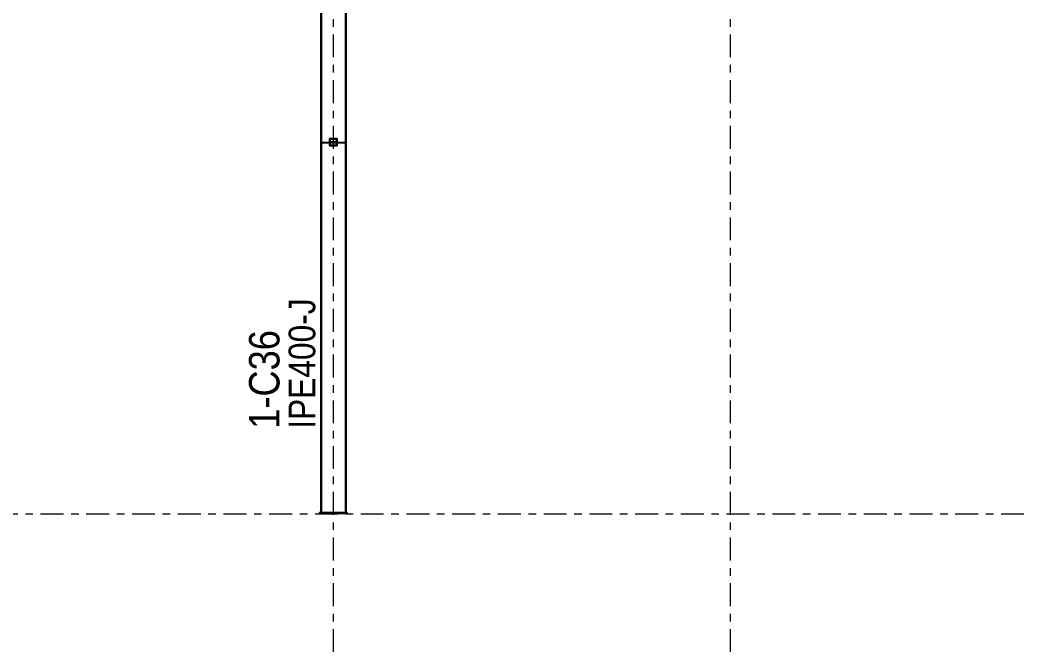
# Model space of a CAD drawing. Header units: millimetres. Extents: x -65 to 757, y -38 to 536.
# Drawn here: x 306.6 to 438.1, y 370.5 to 453.4 of the extents above; entities that cross this region are included whole.
import ezdxf

# ---------------------------------------------------------------- set-up
doc = ezdxf.new("R2010")
doc.units = ezdxf.units.MM
for name, pattern in [('XKITLINE00', [0]), ('XKITLINE02', [4, 2, -2]), ('XKITLINE03', [6, 3, -1, 1, -1])]:
    doc.linetypes.add(name, pattern=pattern)
for name, color, linetype, lineweight in [('Part', 2, 'Continuous', 0), ('PartMark', 7, 'Continuous', 0), ('S-grid', 1, 'Continuous', 0)]:
    doc.layers.add(name, color=color, linetype=linetype, lineweight=lineweight)
doc.styles.add('ARIAL', font='ARIAL.TTF')

# ---------------------------------------------------------------- blocks, each defined once
blk = doc.blocks.new('*A435')
at = {"layer": 'Part'}
h = blk.add_hatch(color=3, dxfattribs=at)
h.paths.add_polyline_path([(347.26, 436.95), (347.26, 437.78), (348.09, 437.78), (348.09, 436.95)], flags=17)
h.paths.add_polyline_path([(347.29, 437.75), (347.29, 436.98), (348.06, 436.98), (348.06, 437.75)])
blk = doc.blocks.new('*A1548')
at = {"layer": 'S-grid', "color": 1, "linetype": 'XKITLINE03', "lineweight": 0}
blk.add_line((57.27, 388.62), (572.49, 388.62), dxfattribs=at)
blk = doc.blocks.new('*A1585')
at = {"layer": 'Part', "color": 7, "linetype": 'XKITLINE02', "lineweight": 0}
for p, q in [((347.18, 437.41), (347.18, 437.32)), ((348.18, 437.41), (347.18, 437.41)), ((347.18, 437.32), (348.18, 437.32)), ((348.18, 437.32), (348.18, 437.41))]:
    blk.add_line(p, q, dxfattribs=at)
blk = doc.blocks.new('*A1790')
at = {"layer": 'S-grid', "color": 1, "linetype": 'XKITLINE03', "lineweight": 0}
blk.add_line((347.68, 370.5), (347.68, 512.16), dxfattribs=at)
at = {"layer": 'S-grid', "color": 3, "style": 'ARIAL', "width": 0.85}
blk.add_text('T', height=3, dxfattribs=at).set_placement((346.46, 513.16))
blk = doc.blocks.new('*A1791')
at = {"layer": 'S-grid', "color": 1, "linetype": 'XKITLINE03', "lineweight": 0}
blk.add_line((399.76, 370.5), (399.76, 512.16), dxfattribs=at)
at = {"layer": 'S-grid', "color": 3, "style": 'ARIAL', "width": 0.85}
blk.add_text('T1', height=3, dxfattribs=at).set_placement((397.43, 513.16))
blk = doc.blocks.new('*A1829')
at = {"layer": 'Part', "color": 7, "linetype": 'XKITLINE02', "lineweight": 0}
for p, q in [((347.18, 437.87), (348.18, 437.87)), ((347.18, 436.87), (347.18, 437.87)), ((348.18, 436.87), (347.18, 436.87)), ((348.18, 437.87), (348.18, 436.87))]:
    blk.add_line(p, q, dxfattribs=at)
blk = doc.blocks.new('*A1831')
at = {"layer": 'Part', "color": 2, "linetype": 'XKITLINE00', "lineweight": 0}
for p, q in [((346.01, 486.31), (349.34, 486.31)), ((346.12, 486.31), (346.12, 437.32)), ((349.24, 486.31), (349.24, 437.32)), ((346.01, 474.97), (346.01, 388.78)), ((349.34, 474.97), (349.34, 388.78)), ((346.12, 437.24), (346.12, 388.78)), ((349.24, 437.24), (349.24, 388.78))]:
    blk.add_line(p, q, dxfattribs=at)
at = {"layer": 'Part', "color": 7, "linetype": 'XKITLINE02', "lineweight": 0}
for p, q in [((346.01, 474.97), (346.01, 486.31)), ((349.34, 486.31), (349.34, 474.97)), ((346.12, 437.32), (346.12, 437.24)), ((349.24, 437.32), (349.24, 437.24)), ((349.34, 388.78), (346.01, 388.78))]:
    blk.add_line(p, q, dxfattribs=at)
blk = doc.blocks.new('*A1863')
at = {"layer": 'Part', "color": 7, "linetype": 'XKITLINE02', "lineweight": 0}
for p, q in [((348.09, 437.78), (347.26, 437.78)), ((347.26, 437.78), (347.26, 436.95)), ((347.26, 436.95), (348.09, 436.95)), ((347.29, 436.98), (347.29, 437.75)), ((347.29, 437.75), (348.06, 437.75)), ((348.06, 436.98), (347.29, 436.98)), ((348.06, 437.75), (348.06, 436.98)), ((348.09, 436.95), (348.09, 437.78))]:
    blk.add_line(p, q, dxfattribs=at)
blk = doc.blocks.new('*A1888')
at = {"layer": 'Part', "color": 2, "linetype": 'XKITLINE00', "lineweight": 0}
for p, q in [((349.51, 388.78), (345.84, 388.78)), ((345.84, 388.62), (345.84, 388.78)), ((349.51, 388.62), (345.84, 388.62)), ((349.51, 388.78), (349.51, 388.62))]:
    blk.add_line(p, q, dxfattribs=at)
blk = doc.blocks.new('*A1900')
at = {"layer": 'Part', "color": 7, "linetype": 'XKITLINE02', "lineweight": 0}
for p, q in [((349.24, 437.32), (346.12, 437.32)), ((346.12, 437.24), (346.12, 437.32)), ((349.24, 437.24), (346.12, 437.24)), ((346.24, 437.32), (346.24, 437.24)), ((349.11, 437.24), (349.11, 437.32)), ((349.24, 437.32), (349.24, 437.24))]:
    blk.add_line(p, q, dxfattribs=at)
blk = doc.blocks.new('*A1905')
at = {"layer": 'Part', "color": 2, "linetype": 'XKITLINE00', "lineweight": 0}
for p, q in [((347.26, 437.78), (347.26, 436.95)), ((347.26, 437.78), (348.09, 437.78)), ((348.09, 436.95), (347.26, 436.95)), ((347.29, 436.98), (347.29, 437.75)), ((347.29, 437.75), (348.06, 437.75)), ((348.06, 436.98), (347.29, 436.98)), ((348.06, 437.75), (348.06, 436.98)), ((348.09, 437.78), (348.09, 436.95))]:
    blk.add_line(p, q, dxfattribs=at)
blk = doc.blocks.new('*A1907')
at = {"layer": 'Part', "color": 2, "linetype": 'XKITLINE00', "lineweight": 0}
for p, q in [((347.18, 437.32), (346.12, 437.32)), ((346.12, 437.24), (346.12, 437.32)), ((347.18, 437.24), (346.12, 437.24)), ((349.24, 437.32), (348.18, 437.32)), ((349.24, 437.24), (348.18, 437.24)), ((349.24, 437.32), (349.24, 437.24))]:
    blk.add_line(p, q, dxfattribs=at)
at = {"layer": 'Part', "color": 7, "linetype": 'XKITLINE02', "lineweight": 0}
for p, q in [((346.24, 437.24), (346.24, 437.32)), ((348.18, 437.32), (347.18, 437.32)), ((348.18, 437.24), (347.18, 437.24)), ((349.11, 437.24), (349.11, 437.32))]:
    blk.add_line(p, q, dxfattribs=at)
blk = doc.blocks.new('*A1908')
at = {"layer": 'Part', "color": 7, "linetype": 'XKITLINE02', "lineweight": 0}
for p, q in [((347.18, 437.32), (347.18, 437.41)), ((347.18, 437.41), (348.18, 437.41)), ((348.18, 437.32), (347.18, 437.32)), ((348.18, 437.41), (348.18, 437.32))]:
    blk.add_line(p, q, dxfattribs=at)
blk = doc.blocks.new('*A1909')
at = {"layer": 'Part', "color": 2, "linetype": 'XKITLINE00', "lineweight": 0}
for p, q in [((348.18, 437.87), (347.18, 437.87)), ((347.18, 437.87), (347.18, 436.87)), ((347.18, 436.87), (348.18, 436.87)), ((348.18, 436.87), (348.18, 437.87))]:
    blk.add_line(p, q, dxfattribs=at)
blk = doc.blocks.new('*A2096')
at = {"layer": 'PartMark', "color": 7, "style": 'ARIAL', "width": 0.85}
blk.add_text('IPE400-J', height=3.5, rotation=90.0002, dxfattribs=at).set_placement((345.31, 399.78))
at = {"layer": 'PartMark', "color": 3, "style": 'ARIAL', "width": 0.85}
blk.add_text('1-C36', height=4, rotation=90.0002, dxfattribs=at).set_placement((340.61, 399.78))

msp = doc.modelspace()

# ---------------------------------------------------------------- block references
at = {"lineweight": 0}
for name in ['*A1790', '*A1791', '*A1831', '*A1900', '*A1907', '*A1829', '*A1909', '*A1585', '*A1908', '*A435', '*A1863', '*A1905', '*A2096', '*A1548', '*A1888']:
    msp.add_blockref(name, (0, 0), dxfattribs=at)

doc.saveas('drawing.dxf')
